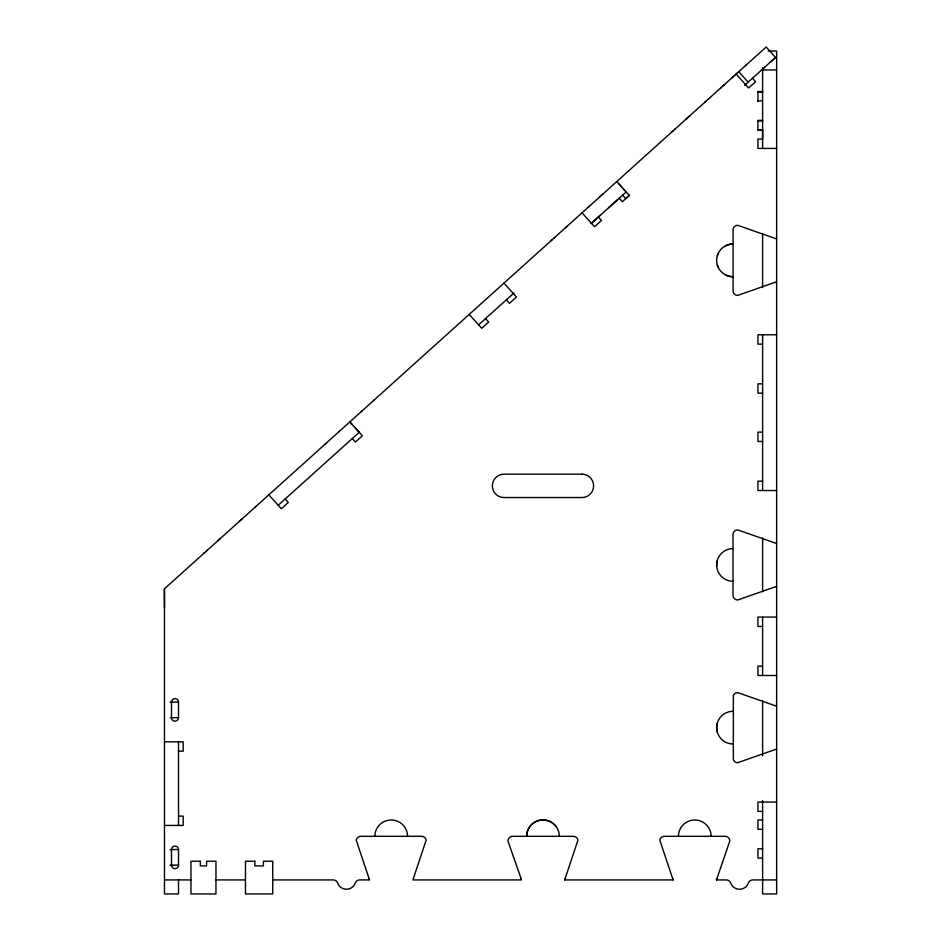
<?xml version="1.0" encoding="UTF-8"?>
<svg xmlns="http://www.w3.org/2000/svg" width="941" height="941" viewBox="0 0 941 941"><rect width="100%" height="100%" fill="white"/><g stroke="black" fill="none" stroke-linecap="round" stroke-linejoin="round"><path stroke-width="1.41" d="M776.631 879.929L752.753 879.929A4.67 4.67 0 0 0 748.354 883.046A9.351 9.351 0 0 1 730.722 883.046A4.67 4.67 0 0 0 726.323 879.929L716.466 879.929L729.816 840.995A4.67 4.67 0 0 0 725.146 836.314L664.405 836.314A4.67 4.67 0 0 0 659.806 840.137L673.086 879.929L564.682 879.929L577.95 840.137A4.67 4.67 0 0 0 573.363 836.326L512.61 836.314A4.67 4.67 0 0 0 507.94 840.995L521.185 878.918M272.749 879.929L333.22 879.929A4.67 4.67 0 0 1 337.631 883.046A9.351 9.351 0 0 0 355.251 883.046A4.67 4.67 0 0 1 359.65 879.929L369.507 879.929L356.227 840.137A4.681 4.681 0 0 1 360.826 836.314L421.568 836.314A4.681 4.681 0 0 1 426.167 840.137L412.887 879.929L521.302 879.929A4.658 4.658 0 0 0 521.102 878.6M717.289 255.858L718.489 252.847M203.774 553.414L204.785 552.508M255.799 506.576L254.846 507.434M324.68 444.552L325.692 443.634M338.572 432.048L339.419 431.284M551.026 240.743L552.049 239.826M589.231 206.35L588.372 207.126M603.122 193.846L602.099 194.763M671.933 131.881L672.956 130.964M685.824 119.378L689.388 116.166M723.97 85.031L723.006 85.902M206.608 550.861L207.243 550.297M599.652 196.975L600.276 196.398M674.779 129.329L675.415 128.752M704.633 102.44L706.573 100.687M731.827 77.962L733.557 76.397M735.297 74.833L737.026 73.269M591.407 223.252L600.087 215.442M608.768 207.62L617.449 199.81M744.672 85.255L746.413 83.69M761.645 69.975L764.857 67.082M770.197 62.282L775.537 57.472L766.15 47.05L164.463 588.807L164.487 893.95L178.508 893.95L178.508 879.576M278.207 505.258L359.568 432.001M478.487 324.927L513.892 293.051M591.077 223.558L626.306 191.835M745.201 84.772L775.537 57.472M629.694 195.069L625.73 198.645L622.601 195.163M745.66 65.494L746.531 64.717M553.873 238.191L554.508 237.614M708.15 99.276L710.137 97.488M720.559 88.113L721.182 87.537M239.99 520.808L241.966 519.02M360.897 411.946L362.026 410.923M373.295 400.784L373.93 400.207M566.905 226.452L564.918 228.24M219.641 539.122L217.665 540.91M768.221 51.026L776.631 51.026L776.631 893.95L762.61 893.95L762.61 800.65M762.61 69.952L776.631 69.952M762.61 91.512L757.94 91.512L757.94 101.499M757.94 92.147L762.61 92.147M757.94 100.863L762.61 100.863M762.61 120.33L757.94 120.33L757.94 130.305L762.61 130.305M757.94 120.966L762.61 120.966M757.94 129.682L762.61 129.682L762.61 139.092L757.94 139.092L757.94 148.431L776.631 148.431M776.631 334.773L757.94 334.773L757.94 344.112L762.61 344.112M762.61 383.834L757.94 383.834L757.94 393.185L762.61 393.185M762.61 432.119L757.94 432.119L757.94 441.47L762.61 441.47M762.61 481.18L757.94 481.18L757.94 490.532L776.631 490.532M776.631 617.084L757.94 617.084L757.94 626.435L762.61 626.435M762.61 666.146L757.94 666.146L757.94 675.497L776.631 675.497M170.098 702.115L178.508 702.115L178.508 717.689A3.505 3.505 0 0 1 175.002 721.194A3.505 3.505 0 0 1 171.497 717.689L171.497 702.115A3.505 3.505 0 0 1 175.002 698.61A3.505 3.505 0 0 1 178.508 702.115M170.098 717.689L178.508 717.689M164.487 741.837L183.177 741.837L183.177 751.177L178.508 751.177M776.631 802.05L757.94 802.05L757.94 811.401L762.61 811.401M178.508 816.094L183.177 816.094L183.177 825.433L164.487 825.433M762.61 819.964L757.94 819.964L757.94 829.315L762.657 829.315M762.657 848.782L757.94 848.782L757.94 858.121L762.61 858.121M170.098 849.558L178.508 849.558L178.508 865.132A3.505 3.505 0 0 1 175.002 868.637A3.505 3.505 0 0 1 171.497 865.132L171.497 849.558A3.505 3.505 0 0 1 175.002 846.053A3.505 3.505 0 0 1 178.508 849.558M170.098 865.132L178.508 865.132M164.487 879.929L190.964 879.929M215.959 879.929L245.483 879.929M737.685 692.588L775.29 705.75A4.693 4.693 0 0 0 776.631 705.95M752.435 78.256L755.564 81.738L748.624 87.983L736.109 74.092M738.767 71.704L748.142 82.126M619.096 184.177L621.448 186.777M623.789 189.388L626.13 191.988M616.755 181.566L629.258 195.457L622.319 201.715L619.19 198.245M598.347 217.006L601.475 220.476L594.536 226.722L582.032 212.842M503.953 283.135L516.456 297.027L509.504 303.284L506.387 299.814M485.544 318.576L488.673 322.045L481.733 328.303L469.218 314.412M352.205 424.485L349.864 421.886L362.367 435.777L355.416 442.023L352.299 438.553M354.545 427.085L359.239 432.295M285.158 499.001L288.287 502.47L281.335 508.728L268.82 494.848M718.489 267.867L717.289 264.856M164.369 588.854L164.487 607.615M762.61 67.681L762.61 148.431M762.61 233.58L762.61 287.523M762.61 334.773L762.61 490.532M762.61 537.77L762.61 591.701M762.61 617.084L762.61 675.497M762.61 700.786L762.61 755.858M178.508 741.837L178.508 825.433M776.631 238.673A4.67 4.67 0 0 1 775.29 238.473L737.685 225.311A4.681 4.681 0 0 0 733.098 229.134L733.098 291.581A4.681 4.681 0 0 0 737.685 295.403L775.29 282.241A4.681 4.681 0 0 1 776.631 282.053M725.499 274.89A16.35 16.35 0 0 0 733.015 276.713A16.35 16.35 0 0 1 716.666 260.363A16.35 16.35 0 0 1 733.015 244.001A16.35 16.35 0 0 0 725.499 245.848M776.631 543.251A4.681 4.681 0 0 1 775.29 543.063L737.685 529.901A4.67 4.67 0 0 0 733.015 534.57L733.015 595.312A4.681 4.681 0 0 0 737.685 599.993L775.29 586.831A4.658 4.658 0 0 1 776.631 586.631A4.681 4.681 0 0 0 775.949 586.678M733.015 581.303A16.35 16.35 0 0 1 716.666 564.941A16.35 16.35 0 0 1 733.015 548.591M737.685 692.588A4.681 4.681 0 0 0 733.345 695.552L733.345 759.728A4.681 4.681 0 0 0 737.685 762.692L775.29 749.518A4.658 4.658 0 0 1 776.631 749.33M733.015 743.99A16.35 16.35 0 0 1 716.666 727.64A16.35 16.35 0 0 1 733.015 711.29M672.897 878.6A4.658 4.658 0 0 1 673.086 879.929M369.319 878.6A4.917 4.917 0 0 1 369.495 879.588M716.713 566.294A16.315 16.315 0 0 1 717.16 560.93M717.16 731.651A16.315 16.315 0 0 1 717.16 723.629M678.426 836.314A16.35 16.35 0 0 1 694.776 819.964A16.35 16.35 0 0 1 711.125 836.314M374.847 836.314A16.35 16.35 0 0 1 391.197 819.964A16.35 16.35 0 0 1 407.547 836.314M555.86 826.28A16.326 16.326 0 0 0 526.631 836.314A16.35 16.35 0 0 1 542.992 819.964A16.35 16.35 0 0 1 559.342 836.326M564.682 879.929A4.67 4.67 0 0 1 564.871 878.6M716.466 879.929A4.67 4.67 0 0 1 716.666 878.6M581.926 474.182L504.047 474.182A11.68 11.68 0 0 0 492.366 485.862A11.68 11.68 0 0 0 504.047 497.542L581.926 497.542A11.68 11.68 0 0 0 593.606 485.862A11.68 11.68 0 0 0 581.926 474.182M200.315 861.238L190.964 861.238L190.964 893.95L215.959 893.95L215.959 861.238L206.608 861.238L206.608 865.908L200.315 865.908L200.315 861.238M254.835 861.238L245.483 861.238L245.483 893.95L272.749 893.95L272.749 861.238L263.398 861.238L263.398 865.908L254.835 865.908L254.835 861.238"/></g></svg>
